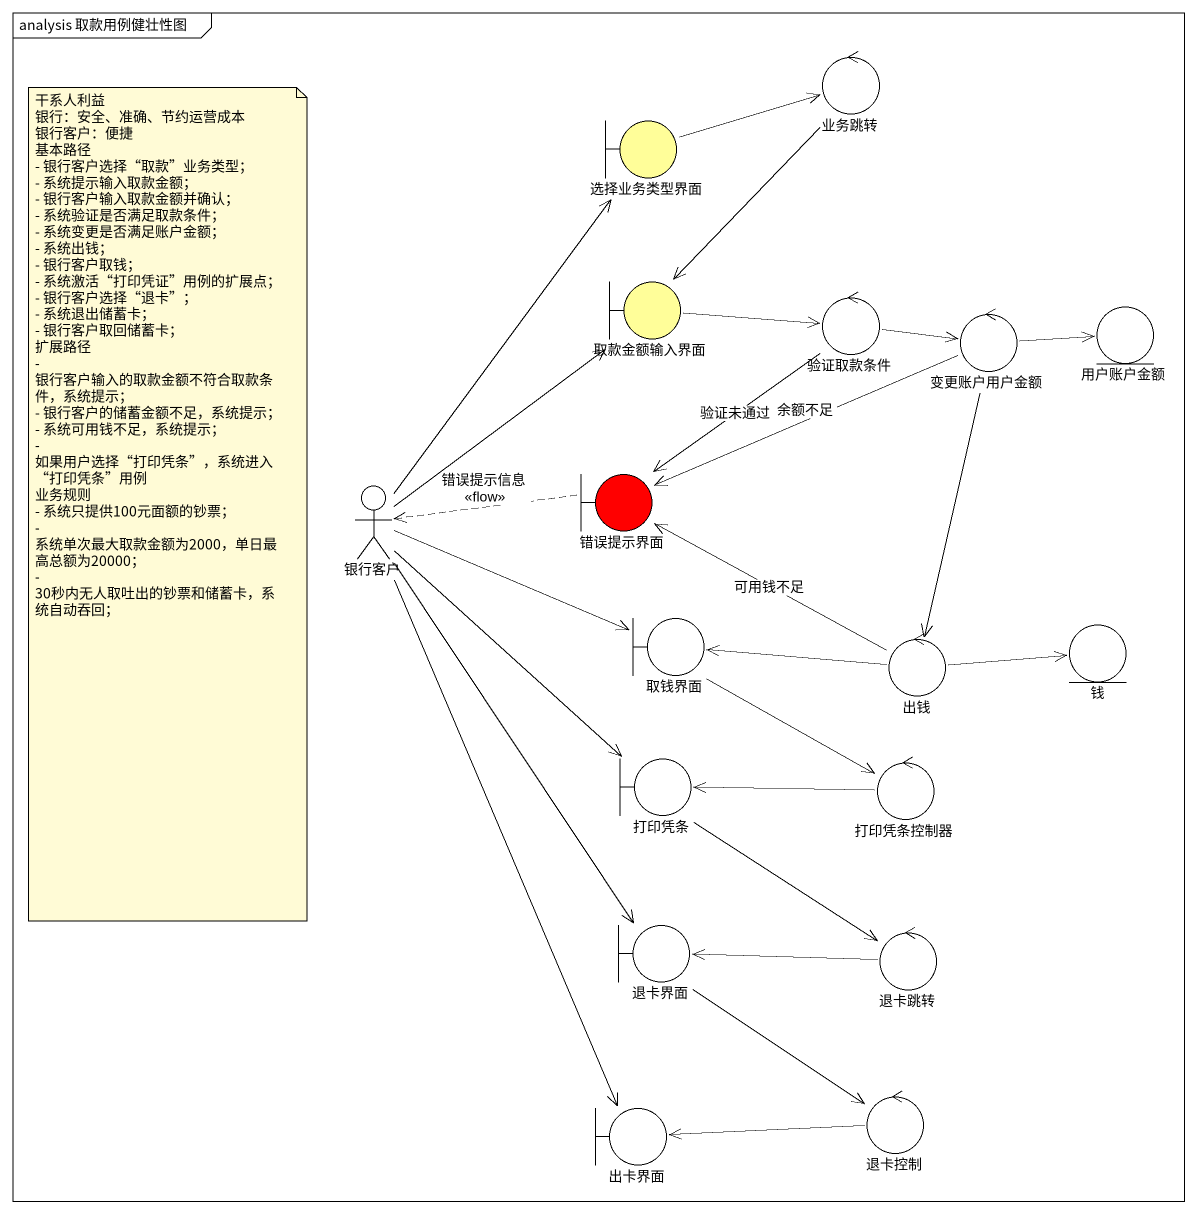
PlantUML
@startuml
mainframe analysis 取款用例健壮性图
control 业务跳转
boundary 选择业务类型界面 #FFFE99
boundary 取款金额输入界面 #FFFE99
control 验证取款条件
entity 用户账户金额
control 变更账户用户金额
boundary 错误提示界面 #FF0000
actor 银行客户
boundary 取钱界面
control 出钱
entity 钱
boundary 打印凭条
control 打印凭条控制器
boundary 退卡界面
control 退卡跳转
boundary 出卡界面
control 退卡控制
业务跳转 --> 取款金额输入界面
选择业务类型界面 -right-> 业务跳转
取款金额输入界面 -right-> 验证取款条件
验证取款条件 -right-> 变更账户用户金额
验证取款条件 --> 错误提示界面 : 验证未通过
变更账户用户金额 -right-> 用户账户金额
变更账户用户金额 -left-> 错误提示界面 : 余额不足
变更账户用户金额 --> 出钱
错误提示界面 .left.> 银行客户 : 错误提示信息\n<<flow>>
银行客户 -up-> 选择业务类型界面
银行客户 -up-> 取款金额输入界面
银行客户 -right-> 取钱界面
银行客户 --> 打印凭条
银行客户 --> 退卡界面
银行客户 --> 出卡界面
取钱界面 --> 打印凭条控制器
出钱 -left-> 错误提示界面 : 可用钱不足
出钱 -left-> 取钱界面
出钱 -right-> 钱
打印凭条 --> 退卡跳转
打印凭条控制器 -left-> 打印凭条
退卡界面 --> 退卡控制
退卡跳转 -left-> 退卡界面
退卡控制 -left-> 出卡界面
note as N1
  干系人利益
  银行：安全、准确、节约运营成本
  银行客户：便捷
  基本路径
  - 银行客户选择“取款”业务类型；
  - 系统提示输入取款金额；
  - 银行客户输入取款金额并确认；
  - 系统验证是否满足取款条件；
  - 系统变更是否满足账户金额；
  - 系统出钱；
  - 银行客户取钱；
  - 系统激活“打印凭证”用例的扩展点；
  - 银行客户选择“退卡”；
  - 系统退出储蓄卡；
  - 银行客户取回储蓄卡；
  扩展路径
  - 银行客户输入的取款金额不符合取款条件，系统提示；
  - 银行客户的储蓄金额不足，系统提示；
  - 系统可用钱不足，系统提示；
  - 如果用户选择“打印凭条”，系统进入“打印凭条”用例
  业务规则
  - 系统只提供100元面额的钞票；
  - 系统单次最大取款金额为2000，单日最高总额为20000；
  - 30秒内无人取吐出的钞票和储蓄卡，系统自动吞回；
end note
@enduml
